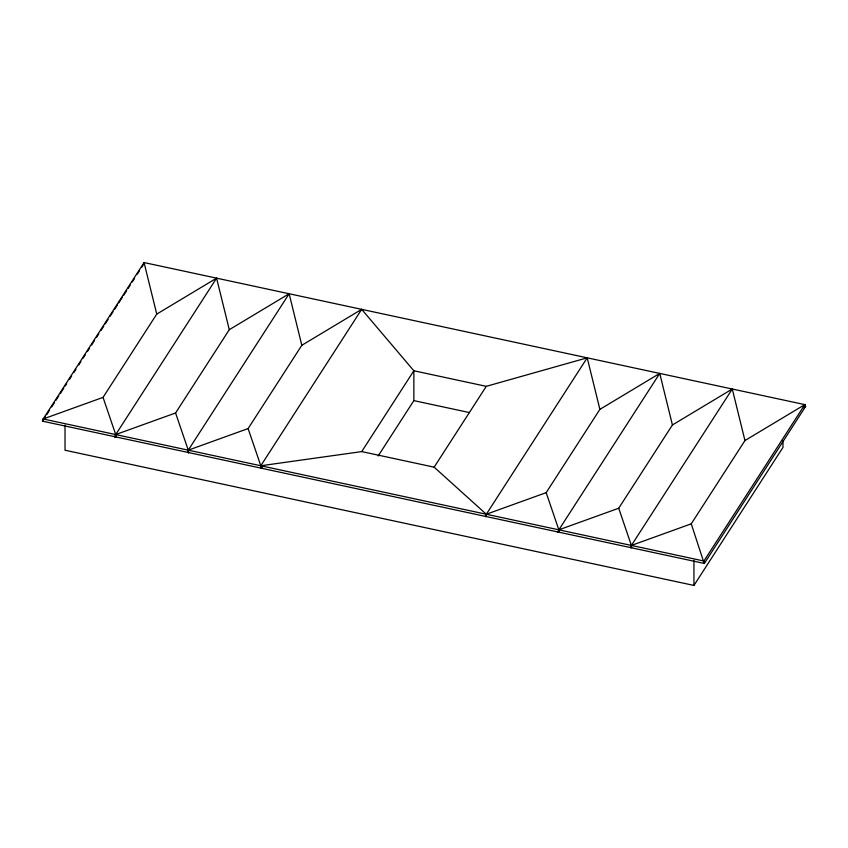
<?xml version="1.0" encoding="UTF-8"?>
<svg xmlns="http://www.w3.org/2000/svg" width="848" height="848" viewBox="0 0 848 848"><rect width="100%" height="100%" fill="white"/><g stroke="black" fill="none" stroke-linecap="round" stroke-linejoin="round"><path stroke-width="1.27" d="M805.6 406.457L804.816 404.613L744.957 440.557L691.247 523.831L704.243 563.613L805.6 406.457L804.816 404.613L144.065 262.562L43.184 418.976L42.697 421.212L187.599 452.344L188.256 450.171L289.147 293.747L301.824 345.284L248.114 428.569L188.256 450.171L187.599 452.344M115.233 436.815L115.72 434.568L216.6 278.155L229.289 329.692L175.578 412.976L115.72 434.568L114.936 436.921L115.72 434.568L103.043 397.383L156.753 314.099L216.6 278.155M188.256 450.171L188.574 452.747L188.256 450.171L187.779 452.408L188.51 452.567L188.256 450.171L175.578 412.976M485.83 516.485L486.317 514.248L587.198 357.824L599.886 409.361L546.176 492.646L486.317 514.248L485.533 516.591L486.317 514.248L434.144 467.163L361.725 451.592L260.802 465.764L248.114 428.569M744.957 440.557L732.28 389.009L631.4 545.434L630.732 547.617L558.366 532.078L558.853 529.841L659.744 373.417L672.422 424.965L618.711 508.238L558.853 529.841L558.069 532.184L558.853 529.841L546.176 492.646M618.711 508.238L631.4 545.434L630.912 547.67L704.179 563.422L703.935 561.026L804.816 404.613M103.043 397.383L43.184 418.976L42.4 421.318L45.251 416.898M691.247 523.831L631.4 545.434L630.732 547.617M46.682 414.683L49.534 410.252M51.675 406.934L54.537 402.514M55.957 400.298L58.819 395.868M60.24 393.652L63.812 388.119M65.243 385.914L66.663 383.699M69.525 379.268L71.667 375.95M73.808 372.632L75.949 369.304M78.8 364.884L80.942 361.566M83.083 358.238L85.224 354.92M87.365 351.602L89.506 348.284M91.648 344.966L94.51 340.536M96.651 337.218L98.792 333.9M100.933 330.572L103.785 326.151M105.216 323.936L108.067 319.505M110.208 316.187L113.06 311.757M114.491 309.552L117.342 305.121M118.773 302.906L122.345 297.372M123.766 295.157L126.628 290.737M128.048 288.521L130.189 285.204M132.33 281.886L134.472 278.557M137.334 274.137L139.475 270.819M141.616 267.491L143.757 264.173M587.198 357.824L486.275 386.338L413.856 370.767L361.683 309.34L260.802 465.764L261.046 468.16M361.725 451.592L413.856 370.767L413.856 400.627L378.155 455.98M434.144 467.163L486.275 386.338M65.031 425.113L65.031 450.235L693.94 585.438L782.969 447.405L782.969 440.79M229.289 329.692L289.147 293.747M301.824 345.284L361.683 309.34M599.886 409.361L659.744 373.417M672.422 424.965L732.28 389.009M803.491 407.729L805.155 406.722M262.498 467.714L260.771 467.343M413.856 400.627L469.463 412.573M43.184 418.976L703.935 561.026M188.691 452.588L558.366 532.078M485.416 515.637L486.201 516.347M703.798 562.298L704.147 563.337M631.315 546.875L631.516 547.448M558.779 531.283L558.98 531.855M188.182 451.613L188.383 452.185M115.646 436.02L115.837 436.593M144.065 262.562L156.753 314.099M631.4 545.434L631.643 547.829M558.853 529.841L559.108 532.237M115.72 434.568L115.975 436.974M693.94 560.316L693.94 585.438M261.237 468.149L260.802 465.764L261.237 468.149"/></g></svg>
